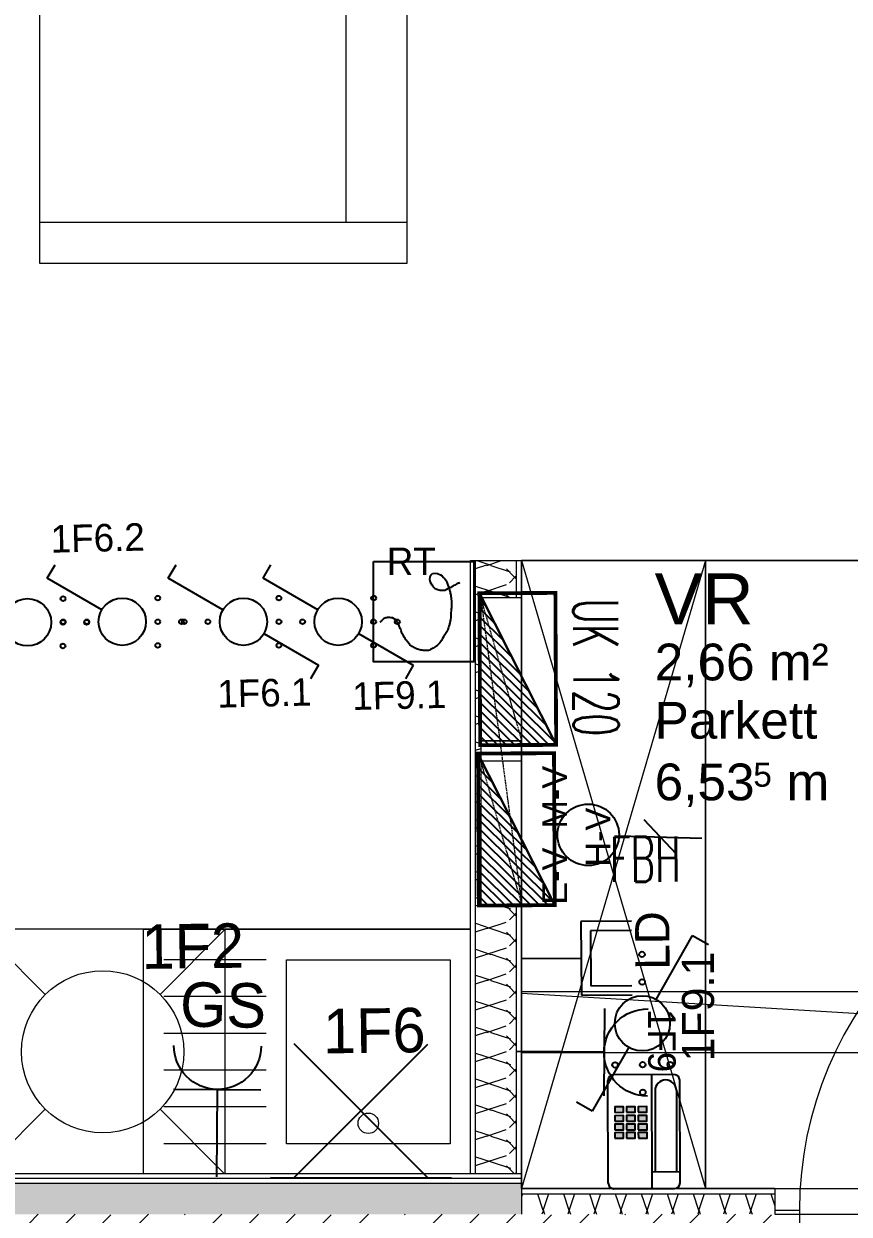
# Model space of a CAD drawing. Header units: metres. Extents: x -15638 to 29611, y -11908 to 29644.
# Drawn here: x 5871 to 7891, y 9588 to 12502 of the extents above; entities that cross this region are included whole.
import ezdxf
from ezdxf.enums import TextEntityAlignment as Align

# ---------------------------------------------------------------- set-up
doc = ezdxf.new("R2010")
doc.units = ezdxf.units.M
doc.linetypes.add('Verdeckt', pattern=[0.003, 0.002, -0.001])
for name, color, linetype, lineweight in [('A_2D', 7, 'Continuous', 13), ('A_Bodenschlitz', 7, 'Continuous', 5), ('A_Decken', 8, 'Continuous', 13), ('A_Durchbruch', 7, 'Verdeckt', 5), ('A_Moebel', 6, 'Continuous', 13), ('A_Raeume', 7, 'Continuous', 13), ('A_Raeume_', 7, 'Continuous', 5), ('A_Raeume_Beschriftung_', 7, 'Continuous', 9), ('A_Sanitaer', 3, 'Continuous', 13), ('A_Tueren', 31, 'Continuous', 13), ('A_Waende', 7, 'Continuous', 13), ('Text', 130, 'Continuous', 9)]:
    doc.layers.add(name, color=color, linetype=linetype, lineweight=lineweight)
for name, color, linetype, true_color in [('E_Muster', 18, 'Continuous', 0x080808), ('E_NACHRTECH', 3, 'Continuous', 0x00fa00), ('E_Steckdose+Schalter', 150, 'Continuous', 0x0b6cf4), ('ET_NACHRTECH', 92, 'Continuous', 0x00d100)]:
    doc.layers.add(name, color=color, linetype=linetype, true_color=true_color)
doc.layers.add('ET_LEGENDE - Wohnung$0$800_KO_HI____L', color=130, linetype='Continuous')
doc.styles.add('Arial_2', font='arial.ttf', dxfattribs={"height": 0.09})
doc.styles.add('Arial_3', font='arial.ttf', dxfattribs={"height": 0.125})
doc.styles.add('Arial_4', font='arial.ttf', dxfattribs={"height": 0.05849})
doc.styles.add('Arial_7', font='arial.ttf', dxfattribs={"height": 0.06})
doc.styles.add('ET_LEGENDE - Wohnung$0$ROMANS', font='romans.shx', dxfattribs={"width": 0.6})

# ---------------------------------------------------------------- blocks, each defined once
blk = doc.blocks.new('*U547')
for p, q in [((25, 43.3), (91.7, 158.8)), ((91.7, 158.8), (120.5, 142.1)), ((-25, -43.3), (-91.7, -158.8)), ((-91.7, -158.8), (-120.5, -142.1))]:
    blk.add_line(p, q)
blk.add_circle((0, 0), 50)
at = {"layer": 'ET_LEGENDE - Wohnung$0$800_KO_HI____L'}
for centre in [(0, 125), (0, 75), (-50, -75), (0, -75), (50, -75), (0, -125)]:
    blk.add_circle(centre, 5, dxfattribs=at)
at = {"style": 'ET_LEGENDE - Wohnung$0$ROMANS', "width": 0.6, "flags": 1}
for tag, p in [('RAUMBUCHNUMMER', (-0.2, -465.7)), ('ANLAGE', (-0.2, -615.7))]:
    blk.add_attdef(tag, text='', height=100, dxfattribs=at).set_placement(p, align=Align.MIDDLE)
for tag, p in [('TEILANLAGE_NR', (-0.2, -765.7)), ('KOMPONENTE', (-0.2, -915.7)), ('KOMPONENTE_NR', (-0.2, -1065.7)), ('BEZEICHNUNG', (-0.2, -1215.7)), ('TYP', (-0.2, -1365.7)), ('HERSTELLER', (-0.2, -1515.7)), ('MODEL', (-0.2, -1665.7)), ('LEISTUNG_MAX', (-0.2, -1815.7)), ('SPEZIFISCH_1', (-0.2, -1965.7)), ('SPEZIFISCH_2', (-0.2, -2115.7)), ('SPEZIFISCH_3', (-0.2, -2265.7)), ('SPEZIFISCH_4', (-0.2, -2415.7)), ('SPEZIFISCH_5', (-0.2, -2565.7)), ('GEWERKE_CODE', (-0.2, -2715.7)), ('LV_POS', (-0.2, -2865.7)), ('ZAEHLER', (-0.2, -3015.7)), ('PLATZHALTER_1', (-0.2, -3165.7)), ('PLATZHALTER_2', (-0.2, -3315.7)), ('PLATZHALTER_3', (-0.2, -3465.7)), ('JOBLISTE_VDMA', (-0.2, -3615.7)), ('ET_SPEZIFISCH_1', (-0.2, -3765.7)), ('ET_SPEZIFISCH_2', (-0.2, -3915.7)), ('ET_SPEZIFISCH_3', (-0.2, -4065.7)), ('ET_SPEZIFISCH_4', (-0.2, -4215.7)), ('ET_SPEZIFISCH_5', (-0.2, -4365.7)), ('ET_SPEZIFISCH_6', (-0.2, -4515.7)), ('ET_SPEZIFISCH_7', (-0.2, -4665.7))]:
    blk.add_attdef(tag, text='', height=100, dxfattribs=at).set_placement(p, align=Align.MIDDLE_CENTER)
blk = doc.blocks.new('*U554')
h = blk.add_hatch(color=256)
h.dxf.hatch_style = 1
h.paths.add_polyline_path([(76.7, -51.1), (53.8, -51.1), (53.8, -65.8), (76.7, -65.8)])
h.paths.add_polyline_path([(76.7, -27.6), (53.8, -27.6), (53.8, -42.3), (76.7, -42.3)])
h.paths.add_polyline_path([(76.7, -5.2), (53.8, -5.2), (53.8, -19.9), (76.7, -19.9)])
h.paths.add_polyline_path([(76.7, 17.1), (53.8, 17.1), (53.8, 2.4), (76.7, 2.4)])
h.paths.add_polyline_path([(46.1, 17.1), (23.2, 17.1), (23.2, 2.4), (46.1, 2.4)])
h.paths.add_polyline_path([(46.1, -5.2), (23.2, -5.2), (23.2, -19.9), (46.1, -19.9)])
h.paths.add_polyline_path([(46.1, -27.6), (23.2, -27.6), (23.2, -42.3), (46.1, -42.3)])
h.paths.add_polyline_path([(46.1, -51.1), (23.2, -51.1), (23.2, -65.8), (46.1, -65.8)])
h.paths.add_polyline_path([(14.9, -51.1), (-8, -51.1), (-8, -65.8), (14.9, -65.8)])
h.paths.add_polyline_path([(14.9, -27.6), (-8, -27.6), (-8, -42.3), (14.9, -42.3)])
h.paths.add_polyline_path([(14.9, -5.2), (-8, -5.2), (-8, -19.9), (14.9, -19.9)])
h.paths.add_polyline_path([(14.9, 17.1), (-8, 17.1), (-8, 2.4), (14.9, 2.4)])
at = {"linetype": 'Continuous'}
for p, q in [((-94.4, 135), (-94.4, -135)), ((79.4, 150), (-79.4, 150)), ((-20.7, 150), (-20.7, -150)), ((94.4, 135), (94.4, -135)), ((-20.7, 105.5), (-94.4, 105.5)), ((-85.6, -107.9), (-85.6, 105.5)), ((-29.5, -107.9), (-29.5, 105.5)), ((-79.4, -150), (79.4, -150))]:
    blk.add_line(p, q, dxfattribs=at)
for points in [[(14.9, 17.1), (-8, 17.1), (-8, 2.4), (14.9, 2.4)], [(46.1, 17.1), (23.2, 17.1), (23.2, 2.4), (46.1, 2.4)], [(76.7, 17.1), (53.8, 17.1), (53.8, 2.4), (76.7, 2.4)], [(14.9, -5.2), (-8, -5.2), (-8, -19.9), (14.9, -19.9)], [(14.9, -27.6), (-8, -27.6), (-8, -42.3), (14.9, -42.3)], [(46.1, -5.2), (23.2, -5.2), (23.2, -19.9), (46.1, -19.9)], [(46.1, -27.6), (23.2, -27.6), (23.2, -42.3), (46.1, -42.3)], [(76.7, -5.2), (53.8, -5.2), (53.8, -19.9), (76.7, -19.9)], [(76.7, -27.6), (53.8, -27.6), (53.8, -42.3), (76.7, -42.3)], [(14.9, -51.1), (-8, -51.1), (-8, -65.8), (14.9, -65.8)], [(46.1, -51.1), (23.2, -51.1), (23.2, -65.8), (46.1, -65.8)], [(76.7, -51.1), (53.8, -51.1), (53.8, -65.8), (76.7, -65.8)]]:
    blk.add_lwpolyline(points, close=True, dxfattribs=at)
for centre, radius, start, end in [((-79.4, 135), 15, 90, 180), ((79.4, 135), 15, 0, 90), ((-57.5, -107.9), 28, 180, 0), ((-79.4, -135), 15, 180, 270), ((79.4, -135), 15, 270, 0)]:
    blk.add_arc(centre, radius, start, end, dxfattribs=at)
at = {"style": 'ET_LEGENDE - Wohnung$0$ROMANS', "width": 0.6, "flags": 1}
for tag, p in [('RAUMBUCHNUMMER', (0, -450)), ('ANLAGE', (0, -600))]:
    blk.add_attdef(tag, text='', height=100, dxfattribs=at).set_placement(p, align=Align.MIDDLE)
for tag, p in [('TEILANLAGE_NR', (0, -750)), ('KOMPONENTE', (0, -900)), ('KOMPONENTE_NR', (0, -1050)), ('BEZEICHNUNG', (0, -1200)), ('TYP', (0, -1350)), ('HERSTELLER', (0, -1500)), ('MODEL', (0, -1650)), ('LEISTUNG_MAX', (0, -1800)), ('SPEZIFISCH_1', (0, -1950)), ('SPEZIFISCH_2', (0, -2100)), ('SPEZIFISCH_3', (0, -2250)), ('SPEZIFISCH_4', (0, -2400)), ('SPEZIFISCH_5', (0, -2550)), ('GEWERKE_CODE', (0, -2700)), ('LV_POS', (0, -2850)), ('ZAEHLER', (0, -3000)), ('PLATZHALTER_1', (0, -3150)), ('PLATZHALTER_2', (0, -3300)), ('PLATZHALTER_3', (0, -3450)), ('JOBLISTE_VDMA', (0, -3600)), ('ET_SPEZIFISCH_1', (0, -3750)), ('ET_SPEZIFISCH_2', (0, -3900)), ('ET_SPEZIFISCH_3', (0, -4050)), ('ET_SPEZIFISCH_4', (0, -4200)), ('ET_SPEZIFISCH_5', (0, -4350)), ('ET_SPEZIFISCH_6', (0, -4500)), ('ET_SPEZIFISCH_7', (0, -4650))]:
    blk.add_attdef(tag, text='', height=100, dxfattribs=at).set_placement(p, align=Align.MIDDLE_CENTER)
blk = doc.blocks.new('*U567')
for p, q in [((62.5, 0), (-62.5, 0)), ((0, 0), (0, -125))]:
    blk.add_line(p, q)
blk.add_arc((0, 62.5), 62.5, 180, 0)
at = {"style": 'ET_LEGENDE - Wohnung$0$ROMANS', "width": 0.8, "flags": 1}
for tag, p in [('RAUMBUCHNUMMER', (0, -425)), ('ANLAGE', (0, -595.4)), ('TEILANLAGE_NR', (0, -755.5)), ('KOMPONENTE', (0, -901.3)), ('KOMPONENTE_NR', (0, -1063.3)), ('BEZEICHNUNG', (0, -1205.6)), ('TYP', (0, -1346.7)), ('HERSTELLER', (0, -1514.1)), ('MODEL', (0, -1677.3)), ('LEISTUNG_MAX', (0, -1851.5)), ('SPEZIFISCH_1', (0, -2012.8)), ('SPEZIFISCH_2', (0, -2200)), ('SPEZIFISCH_3', (0, -2374.2)), ('SPEZIFISCH_4', (0, -2548.5)), ('SPEZIFISCH_5', (0, -2722.7)), ('GEWERKE_CODE', (0, -2897)), ('LV_POS', (0, -3071.2)), ('ZAEHLER', (0, -3245.5)), ('PLATZHALTER_1', (0, -3419.7)), ('PLATZHALTER_2', (0, -3594)), ('PLATZHALTER_3', (0, -3768.2)), ('JOBLISTE_VDMA', (0, -3942.5)), ('ET_SPEZIFISCH_1', (0, -4116.7)), ('ET_SPEZIFISCH_2', (0, -4291)), ('ET_SPEZIFISCH_3', (0, -4465.2)), ('ET_SPEZIFISCH_4', (0, -4639.5)), ('ET_SPEZIFISCH_5', (0, -4813.7)), ('ET_SPEZIFISCH_6', (0, -4988)), ('ET_SPEZIFISCH_7', (0, -5162.2))]:
    blk.add_attdef(tag, text='', height=100, dxfattribs=at).set_placement(p, align=Align.MIDDLE)
blk = doc.blocks.new('*U560')
for p, q in [((-70.7, -70.7), (70.7, 70.7)), ((70.7, -70.7), (-70.7, 70.7)), ((-95.7, -70.7), (95.7, -70.7))]:
    blk.add_line(p, q)
at = {"style": 'ET_LEGENDE - Wohnung$0$ROMANS', "width": 0.6, "flags": 1}
for tag, p in [('RAUMBUCHNUMMER', (0, -400)), ('ANLAGE', (0, -550))]:
    blk.add_attdef(tag, text='', height=100, dxfattribs=at).set_placement(p, align=Align.MIDDLE)
for tag, p in [('TEILANLAGE_NR', (0, -700)), ('KOMPONENTE', (0, -850)), ('KOMPONENTE_NR', (0, -1000)), ('BEZEICHNUNG', (0, -1150)), ('TYP', (0, -1300)), ('HERSTELLER', (0, -1450)), ('MODEL', (0, -1600)), ('LEISTUNG_MAX', (0, -1750)), ('SPEZIFISCH_1', (0, -1900)), ('SPEZIFISCH_2', (0, -2050)), ('SPEZIFISCH_3', (0, -2200)), ('SPEZIFISCH_4', (0, -2350)), ('SPEZIFISCH_5', (0, -2500)), ('GEWERKE_CODE', (0, -2650)), ('LV_POS', (0, -2800)), ('ZAEHLER', (0, -2950)), ('PLATZHALTER_1', (0, -3100)), ('PLATZHALTER_2', (0, -3250)), ('PLATZHALTER_3', (0, -3400)), ('JOBLISTE_VDMA', (0, -3550)), ('ET_SPEZIFISCH_1', (0, -3700)), ('ET_SPEZIFISCH_2', (0, -3850)), ('ET_SPEZIFISCH_3', (0, -4000)), ('ET_SPEZIFISCH_4', (0, -4150)), ('ET_SPEZIFISCH_5', (0, -4300)), ('ET_SPEZIFISCH_6', (0, -4450)), ('ET_SPEZIFISCH_7', (0, -4600))]:
    blk.add_attdef(tag, text='', height=100, dxfattribs=at).set_placement(p, align=Align.MIDDLE_CENTER)
blk = doc.blocks.new('*U569')
h = blk.add_hatch()
h.set_pattern_fill('ANSI31', color=256, scale=5, style=0)
h.set_pattern_definition([(45, (1095.665, 558.405), (-11.22532, 11.22532), [])])
h.paths.add_polyline_path([(0, 0), (0, 200), (400, 200)])
blk.add_line((0, 0), (400, 200))
at = {"const_width": 10}
blk.add_lwpolyline([(0, 200), (400, 200), (400, 0), (0, 0)], close=True, dxfattribs=at)
blk.add_lwpolyline([(0, 0), (0, 200), (400, 200), (0, 0)])
at = {"style": 'ET_LEGENDE - Wohnung$0$ROMANS', "width": 0.6, "flags": 1}
for tag, p in [('RAUMBUCHNUMMER', (500, -300)), ('ANLAGE', (500, -450))]:
    blk.add_attdef(tag, text='', height=100, dxfattribs=at).set_placement(p, align=Align.MIDDLE)
for tag, p in [('TEILANLAGE_NR', (500, -600)), ('KOMPONENTE', (500, -750)), ('KOMPONENTE_NR', (500, -900)), ('BEZEICHNUNG', (500, -1050)), ('TYP', (500, -1200)), ('HERSTELLER', (500, -1350)), ('MODEL', (500, -1500)), ('LEISTUNG_MAX', (500, -1650)), ('SPEZIFISCH_1', (500, -1800)), ('SPEZIFISCH_2', (500, -1950)), ('SPEZIFISCH_3', (500, -2100)), ('SPEZIFISCH_4', (500, -2250)), ('SPEZIFISCH_5', (500, -2400)), ('GEWERKE_CODE', (500, -2550)), ('LV_POS', (500, -2700)), ('ZAEHLER', (500, -2850)), ('PLATZHALTER_1', (500, -3000)), ('PLATZHALTER_2', (500, -3150)), ('PLATZHALTER_3', (500, -3300)), ('JOBLISTE_VDMA', (500, -3450)), ('ET_SPEZIFISCH_1', (500, -3600)), ('ET_SPEZIFISCH_2', (500, -3750)), ('ET_SPEZIFISCH_3', (500, -3900)), ('ET_SPEZIFISCH_4', (500, -4050)), ('ET_SPEZIFISCH_5', (500, -4200)), ('ET_SPEZIFISCH_6', (500, -4350)), ('ET_SPEZIFISCH_7', (500, -4500))]:
    blk.add_attdef(tag, text='', height=100, dxfattribs=at).set_placement(p, align=Align.MIDDLE_CENTER)
blk = doc.blocks.new('*U565')
for p, q in [((13, 69.3), (15, 73.7)), ((15, 73.7), (17.9, 76.4)), ((17.9, 76.4), (23.9, 77)), ((23.9, 77), (28, 76.4)), ((28, 76.4), (33.7, 73.7)), ((33.7, 73.7), (37.1, 71.5)), ((37.1, 71.5), (39.9, 68.3)), ((12.4, 64), (13, 69.3)), ((14, 57.9), (12.4, 64)), ((17.3, 52.9), (14, 57.9)), ((18.3, 51.1), (17.3, 52.9)), ((20.1, 48.6), (18.3, 51.1)), ((23.3, 45.8), (20.1, 48.6)), ((39.9, 68.3), (42.2, 65.4)), ((42.2, 65.4), (44.4, 62.6)), ((44.4, 62.6), (46.2, 59.1)), ((46.2, 59.1), (47.1, 57)), ((47.1, 57), (48.7, 52.9)), ((48.7, 52.9), (49.5, 50.8)), ((49.5, 50.8), (50.8, 46.7)), ((54.3, 48.4), (51.8, 47.2)), ((56.5, 49.5), (54.3, 48.4)), ((58.8, 50.6), (56.5, 49.5)), ((60.7, 51.9), (58.8, 50.6)), ((58.8, 50.6), (58.8, 50.6)), ((62.6, 53.1), (60.7, 51.9)), ((60.7, 51.9), (60.7, 51.9)), ((64.6, 54.2), (62.6, 53.1)), ((66.7, 55.3), (64.6, 54.2)), ((68.2, 56.1), (66.7, 55.3)), ((69.7, 56.9), (68.2, 56.1)), ((70.9, 57.1), (69.7, 56.9)), ((72.1, 57.3), (70.9, 57.1)), ((26.6, 44), (23.3, 45.8)), ((30.2, 43.1), (26.6, 44)), ((32.9, 42.5), (30.2, 43.1)), ((34.6, 42.1), (32.9, 42.5)), ((35.7, 42.1), (34.6, 42.1)), ((39.1, 42.1), (35.7, 42.1)), ((42.8, 42.5), (39.1, 42.1)), ((44.2, 43.2), (42.8, 42.5)), ((45.6, 44), (44.2, 43.2)), ((49.3, 46), (45.6, 44)), ((51.8, 47.2), (49.3, 46)), ((50.8, 46.7), (51.7, 43.9)), ((51.7, 43.9), (52.1, 42.5)), ((52.1, 42.5), (52.5, 40.8)), ((52.5, 40.8), (52.9, 39.1)), ((52.9, 39.1), (53.4, 37.1)), ((53.4, 37.1), (53.9, 35)), ((53.9, 35), (54.2, 32.8)), ((54.2, 32.8), (54.5, 30.6)), ((54.5, 30.6), (54.9, 27.9)), ((54.9, 27.9), (55.3, 25.1)), ((55.3, 25.1), (55.5, 22.3)), ((55.1, 1.4), (54.7, -2)), ((55.3, 5.9), (55.1, 1.4)), ((55.5, 7.9), (55.3, 5.9)), ((55.5, 22.3), (55.7, 19.5)), ((55.7, 9.9), (55.5, 7.9)), ((55.7, 19.5), (55.7, 17.2)), ((55.7, 17.2), (55.7, 15)), ((55.7, 15), (55.7, 12.5)), ((55.7, 12.5), (55.7, 9.9)), ((-86, -20.3), (-87.2, -21.6)), ((-84.8, -19), (-86, -20.3)), ((-83.4, -17.8), (-84.8, -19)), ((-82, -16.6), (-83.4, -17.8)), ((-80.8, -15.4), (-82, -16.6)), ((-79.8, -14.5), (-80.8, -15.4)), ((-78.3, -13.7), (-79.8, -14.5)), ((-76.8, -12.8), (-78.3, -13.7)), ((-75.1, -12.2), (-76.8, -12.8)), ((-73.4, -12), (-75.1, -12.2)), ((-71.8, -11.9), (-73.4, -12)), ((-69.9, -11.9), (-71.8, -11.9)), ((-67, -11.9), (-69.9, -11.9)), ((-64.3, -12.1), (-67, -11.9)), ((-61.8, -12.5), (-64.3, -12.1)), ((-58.5, -14.2), (-61.8, -12.5)), ((-55.2, -16.4), (-58.5, -14.2)), ((-53.8, -18.1), (-55.2, -16.4)), ((-52.4, -19.8), (-53.8, -18.1)), ((-51.4, -22.1), (-52.4, -19.8)), ((-50.4, -24.3), (-51.4, -22.1)), ((52.5, -22.5), (52.1, -24)), ((52.7, -21), (52.5, -22.5)), ((52.9, -19.6), (52.7, -21)), ((53.2, -18.1), (52.9, -19.6)), ((53.5, -16.6), (53.2, -18.1)), ((53.6, -15.3), (53.5, -16.6)), ((54.1, -11.9), (53.6, -15.3)), ((54.2, -9.5), (54.1, -11.9)), ((54.5, -6.5), (54.2, -9.5)), ((54.7, -2), (54.5, -4.2)), ((54.5, -4.2), (54.5, -6.5)), ((-49.5, -26.4), (-50.4, -24.3)), ((-48.5, -28.5), (-49.5, -26.4)), ((-46.3, -33.4), (-48.5, -28.5)), ((-45.4, -35.8), (-46.3, -33.4)), ((-44.5, -38.2), (-45.4, -35.8)), ((-43.7, -40.4), (-44.5, -38.2)), ((-42.9, -42.5), (-43.7, -40.4)), ((-41.9, -44.6), (-42.9, -42.5)), ((-40.8, -46.8), (-41.9, -44.6)), ((-38.2, -51.2), (-40.8, -46.8)), ((43.9, -44.4), (40.1, -50.4)), ((47.6, -38.5), (43.9, -44.4)), ((48.6, -35.4), (47.6, -38.5)), ((49.7, -31.8), (48.6, -35.4)), ((50.5, -28.7), (49.7, -31.8)), ((51.7, -25.5), (50.5, -28.7)), ((52.1, -24), (51.7, -25.5)), ((-36.5, -53.4), (-38.2, -51.2)), ((-35, -56.3), (-36.5, -53.4)), ((-30.9, -61.7), (-35, -56.3)), ((-27.1, -65.8), (-30.9, -61.7)), ((-22.6, -69.2), (-27.1, -65.8)), ((-18.2, -71.9), (-22.6, -69.2)), ((23.5, -70), (21.4, -71.4)), ((27.6, -67), (23.5, -70)), ((30, -64.5), (27.6, -67)), ((32.4, -61.9), (30, -64.5)), ((34.2, -59.6), (32.4, -61.9)), ((35.9, -57.3), (34.2, -59.6)), ((38, -53.8), (35.9, -57.3)), ((40.1, -50.4), (38, -53.8)), ((-16.4, -73), (-18.2, -71.9)), ((-13.9, -74.3), (-16.4, -73)), ((-11.9, -75), (-13.9, -74.3)), ((-9.9, -75.7), (-11.9, -75)), ((-7.5, -76.2), (-9.9, -75.7)), ((-5.2, -76.7), (-7.5, -76.2)), ((-2.9, -76.9), (-5.2, -76.7)), ((-0.6, -77.1), (-2.9, -76.9)), ((-0.6, -77.4), (-0.6, -77.1)), ((2.1, -77.4), (-0.6, -77.4)), ((4.7, -77.7), (2.1, -77.4)), ((7.3, -77.5), (4.7, -77.7)), ((10, -77.3), (7.3, -77.5)), ((12, -76.5), (10, -77.3)), ((14, -75.7), (12, -76.5)), ((16.7, -74.2), (14, -75.7)), ((19.3, -72.7), (16.7, -74.2)), ((21.4, -71.4), (19.3, -72.7))]:
    blk.add_line(p, q)
blk.add_lwpolyline([(-100, 100), (100, 100), (100, -100), (-100, -100)], close=True)
at = {"style": 'ET_LEGENDE - Wohnung$0$ROMANS', "width": 0.6, "flags": 1}
for tag, p in [('RAUMBUCHNUMMER', (-0.2, -465.7)), ('ANLAGE', (-0.2, -615.7))]:
    blk.add_attdef(tag, text='', height=100, dxfattribs=at).set_placement(p, align=Align.MIDDLE)
for tag, p in [('TEILANLAGE_NR', (-0.2, -765.7)), ('KOMPONENTE', (-0.2, -915.7)), ('KOMPONENTE_NR', (-0.2, -1065.7)), ('BEZEICHNUNG', (-0.2, -1215.7)), ('TYP', (-0.2, -1365.7)), ('HERSTELLER', (-0.2, -1515.7)), ('MODEL', (-0.2, -1665.7)), ('LEISTUNG_MAX', (-0.2, -1815.7)), ('SPEZIFISCH_1', (-0.2, -1965.7)), ('SPEZIFISCH_2', (-0.2, -2115.7)), ('SPEZIFISCH_3', (-0.2, -2265.7)), ('SPEZIFISCH_4', (-0.2, -2415.7)), ('SPEZIFISCH_5', (-0.2, -2565.7)), ('GEWERKE_CODE', (-0.2, -2715.7)), ('LV_POS', (-0.2, -2865.7)), ('ZAEHLER', (-0.2, -3015.7)), ('PLATZHALTER_1', (-0.2, -3165.7)), ('PLATZHALTER_2', (-0.2, -3315.7)), ('PLATZHALTER_3', (-0.2, -3465.7)), ('JOBLISTE_VDMA', (-0.2, -3615.7)), ('ET_SPEZIFISCH_1', (-0.2, -3765.7)), ('ET_SPEZIFISCH_2', (-0.2, -3915.7)), ('ET_SPEZIFISCH_3', (-0.2, -4065.7)), ('ET_SPEZIFISCH_4', (-0.2, -4215.7)), ('ET_SPEZIFISCH_5', (-0.2, -4365.7)), ('ET_SPEZIFISCH_6', (-0.2, -4515.7)), ('ET_SPEZIFISCH_7', (-0.2, -4665.7))]:
    blk.add_attdef(tag, text='', height=100, dxfattribs=at).set_placement(p, align=Align.MIDDLE_CENTER)
blk = doc.blocks.new('*U548')
for p, q in [((25, 43.3), (91.7, 158.8)), ((91.7, 158.8), (120.5, 142.1))]:
    blk.add_line(p, q)
blk.add_circle((0, 0), 50)
at = {"layer": 'ET_LEGENDE - Wohnung$0$800_KO_HI____L'}
for centre in [(0, 125), (0, 75), (-50, -75), (0, -75), (50, -75), (0, -125)]:
    blk.add_circle(centre, 5, dxfattribs=at)
at = {"style": 'ET_LEGENDE - Wohnung$0$ROMANS', "width": 0.6, "flags": 1}
for tag, p in [('RAUMBUCHNUMMER', (-0.2, -465.7)), ('ANLAGE', (-0.2, -615.7))]:
    blk.add_attdef(tag, text='', height=100, dxfattribs=at).set_placement(p, align=Align.MIDDLE)
for tag, p in [('TEILANLAGE_NR', (-0.2, -765.7)), ('KOMPONENTE', (-0.2, -915.7)), ('KOMPONENTE_NR', (-0.2, -1065.7)), ('BEZEICHNUNG', (-0.2, -1215.7)), ('TYP', (-0.2, -1365.7)), ('HERSTELLER', (-0.2, -1515.7)), ('MODEL', (-0.2, -1665.7)), ('LEISTUNG_MAX', (-0.2, -1815.7)), ('SPEZIFISCH_1', (-0.2, -1965.7)), ('SPEZIFISCH_2', (-0.2, -2115.7)), ('SPEZIFISCH_3', (-0.2, -2265.7)), ('SPEZIFISCH_4', (-0.2, -2415.7)), ('SPEZIFISCH_5', (-0.2, -2565.7)), ('GEWERKE_CODE', (-0.2, -2715.7)), ('LV_POS', (-0.2, -2865.7)), ('ZAEHLER', (-0.2, -3015.7)), ('PLATZHALTER_1', (-0.2, -3165.7)), ('PLATZHALTER_2', (-0.2, -3315.7)), ('PLATZHALTER_3', (-0.2, -3465.7)), ('JOBLISTE_VDMA', (-0.2, -3615.7)), ('ET_SPEZIFISCH_1', (-0.2, -3765.7)), ('ET_SPEZIFISCH_2', (-0.2, -3915.7)), ('ET_SPEZIFISCH_3', (-0.2, -4065.7)), ('ET_SPEZIFISCH_4', (-0.2, -4215.7)), ('ET_SPEZIFISCH_5', (-0.2, -4365.7)), ('ET_SPEZIFISCH_6', (-0.2, -4515.7)), ('ET_SPEZIFISCH_7', (-0.2, -4665.7))]:
    blk.add_attdef(tag, text='', height=100, dxfattribs=at).set_placement(p, align=Align.MIDDLE_CENTER)
blk = doc.blocks.new('*U555')
blk.add_line((0, 65), (0, 240))
at = {"linetype": 'Continuous', "ltscale": 0.125}
blk.add_line((35.4, 187.9), (-35.4, 117.1), dxfattribs=at)
blk.add_circle((0, 0), 65)
at = {"style": 'ET_LEGENDE - Wohnung$0$ROMANS', "width": 0.6, "flags": 1}
for tag, p in [('RAUMBUCHNUMMER', (0, -400)), ('ANLAGE', (0, -550))]:
    blk.add_attdef(tag, text='', height=100, dxfattribs=at).set_placement(p, align=Align.MIDDLE)
for tag, p in [('TEILANLAGE_NR', (0, -700)), ('KOMPONENTE', (0, -850)), ('KOMPONENTE_NR', (0, -1000)), ('BEZEICHNUNG', (0, -1150)), ('TYP', (0, -1300)), ('HERSTELLER', (0, -1450)), ('MODEL', (0, -1600)), ('LEISTUNG_MAX', (0, -1750)), ('SPEZIFISCH_1', (0, -1900)), ('SPEZIFISCH_2', (0, -2050)), ('SPEZIFISCH_3', (0, -2200)), ('SPEZIFISCH_4', (0, -2350)), ('SPEZIFISCH_5', (0, -2500)), ('GEWERKE_CODE', (0, -2650)), ('LV_POS', (0, -2800)), ('ZAEHLER', (0, -2950)), ('PLATZHALTER_1', (0, -3100)), ('PLATZHALTER_2', (0, -3250)), ('PLATZHALTER_3', (0, -3400)), ('JOBLISTE_VDMA', (0, -3550)), ('ET_SPEZIFISCH_1', (0, -3700)), ('ET_SPEZIFISCH_2', (0, -3850)), ('ET_SPEZIFISCH_3', (0, -4000)), ('ET_SPEZIFISCH_4', (0, -4150)), ('ET_SPEZIFISCH_5', (0, -4300)), ('ET_SPEZIFISCH_6', (0, -4450)), ('ET_SPEZIFISCH_7', (0, -4600))]:
    blk.add_attdef(tag, text='', height=100, dxfattribs=at).set_placement(p, align=Align.MIDDLE_CENTER)
blk = doc.blocks.new('UZ_D1 - SL_0900x2000_Wohnungstür-5426849-263_PP_03DG_BT1')
at = {"layer": 'A_Tueren', "lineweight": 5}
for p, q in [((0.45, 0.1), (0.45, 1)), ((-0.51, 0.1), (-0.45, 0.1)), ((-0.45, 0.1), (-0.45, -0.1)), ((0.45, 0.1), (0.45, -0.1)), ((0.51, 0.1), (0.45, 0.1)), ((-0.45, -0.1), (-0.51, -0.1)), ((0.45, -0.1), (0.51, -0.1))]:
    blk.add_line(p, q, dxfattribs=at)
blk.add_arc((0.45, 0.1), 0.9, 90, 180, dxfattribs=at)
blk = doc.blocks.new('Moeb_Sofa - Sofa 220x90-1541468-263_PP_03DG_BT1')
at = {"layer": 'A_Moebel', "color": 8}
for p, q in [((1.1, 0.45), (-1.1, 0.45)), ((-1.1, 0.45), (-1.1, -0.45)), ((-1, 0.45), (-1, -0.45)), ((1, 0.45), (1, -0.45)), ((1.1, -0.45), (1.1, 0.45)), ((-1, 0.3), (1, 0.3)), ((-0.3333, 0.3), (-0.3333, -0.45)), ((0.3333, 0.3), (0.3333, -0.45)), ((-1.1, -0.45), (1.1, -0.45))]:
    blk.add_line(p, q, dxfattribs=at)
blk = doc.blocks.new('Sani_Kueche_Zeile - Tiefe_600-7586011-263_PP_03DG_BT1')
at = {"layer": 'A_Sanitaer'}
for p, q in [((-1.2005, 0.0229), (-1.2005, -0.5746)), ((2.347, -0.5746), (2.347, -0.4554)), ((-1.2005, -0.5746), (-0.4005, -0.5746)), ((-0.4005, -0.5746), (0.547, -0.5746)), ((0.547, -0.5746), (1.147, -0.5746)), ((1.147, -0.5746), (1.747, -0.5746)), ((1.747, -0.5746), (2.347, -0.5746))]:
    blk.add_line(p, q, dxfattribs=at)
blk = doc.blocks.new('MSys_Kueche_Geschirrspueler - 600-V43-263_PP_03DG_BT1')
at = {"layer": 'A_Moebel'}
for p, q in [((-1.0409, -0.1342), (-1.2005, 0.0254)), ((-0.6005, 0.0254), (-1.2005, 0.0254)), ((-1.2005, 0.0254), (-1.2005, -0.5721)), ((-0.6005, 0.0254), (-0.7601, -0.1342)), ((-0.6005, -0.5721), (-0.6005, 0.0254)), ((-1.0409, -0.415), (-1.198, -0.5721)), ((-0.603, -0.5721), (-0.7601, -0.415))]:
    blk.add_line(p, q, dxfattribs=at)
blk.add_circle((-0.9005, -0.2746), 0.1985, dxfattribs=at)
blk = doc.blocks.new('MSys_Kueche_Spuele - 80cm-V44-263_PP_03DG_BT1')
at = {"layer": 'A_Moebel'}
for p, q in [((-1.2005, 0.5746), (-0.4005, 0.5746)), ((-1.2005, -0.0229), (-1.2005, 0.5746)), ((-1.2005, -0.0229), (-1.2005, 0.5746)), ((-0.9005, 0.4996), (-1.1505, 0.4996)), ((-0.8505, 0.4996), (-0.4505, 0.4996)), ((-0.8505, 0.0496), (-0.8505, 0.4996)), ((-0.4505, 0.4996), (-0.4505, 0.0496)), ((-0.9005, 0.4096), (-1.1505, 0.4096)), ((-0.9005, 0.3196), (-1.1505, 0.3196)), ((-0.9005, 0.2296), (-1.1505, 0.2296)), ((-0.9005, 0.1396), (-1.1505, 0.1396)), ((-0.9005, 0.0496), (-1.1505, 0.0496)), ((-0.4505, 0.0496), (-0.8505, 0.0496))]:
    blk.add_line(p, q, dxfattribs=at)
blk.add_circle((-0.6505, 0.0996), 0.025, dxfattribs=at)
blk = doc.blocks.new('Allg_Verteiler_Wand - H-V-11052838-263_PP_03DG_BT1')
at = {"layer": 'A_2D', "lineweight": 5}
for p, q in [((0.475, 0.0625), (0.125, 0.0625)), ((0.125, 0.0625), (0.125, -0.0375)), ((0.525, 0.0625), (0.475, 0.0625)), ((0.875, 0.0625), (0.525, 0.0625)), ((0.875, -0.0375), (0.875, 0.0625)), ((0.875, 0.0625), (0.875, -0.0375)), ((0.125, -0.0375), (0.475, -0.0375)), ((0.125, -0.0375), (0.475, -0.0375)), ((0.475, -0.0375), (0.525, -0.0375)), ((0.475, -0.0375), (0.525, -0.0375)), ((0.525, -0.0375), (0.875, -0.0375)), ((0.525, -0.0375), (0.875, -0.0375))]:
    blk.add_line(p, q, dxfattribs=at)
at = {"layer": 'A_Durchbruch'}
for p, q in [((0.125, 0.0625), (0.125, -0.0375)), ((0.125, 0.0625), (0.125, -0.0375)), ((0.525, 0.0158), (0.875, 0.0625)), ((0.525, 0.0158), (0.875, 0.0625)), ((0.875, 0.0625), (0.875, -0.0375)), ((0.125, -0.0375), (0.475, 0.0092)), ((0.125, -0.0375), (0.475, 0.0092)), ((0.475, 0.0092), (0.525, 0.0158)), ((0.475, 0.0092), (0.525, 0.0158))]:
    blk.add_line(p, q, dxfattribs=at)
blk = doc.blocks.new('Allg_Verteiler_Wand - E-V-11052837-263_PP_03DG_BT1')
at = {"layer": 'A_2D', "lineweight": 5}
for p, q in [((0.475, 0.0625), (0.125, 0.0625)), ((0.125, 0.0625), (0.125, -0.0375)), ((0.475, -0.0375), (0.475, 0.0625)), ((0.475, 0.0625), (0.475, -0.0375)), ((0.125, -0.0375), (0.475, -0.0375)), ((0.125, -0.0375), (0.475, -0.0375))]:
    blk.add_line(p, q, dxfattribs=at)
at = {"layer": 'A_Durchbruch'}
for p, q in [((0.125, -0.0375), (0.475, 0.0625)), ((0.125, 0.0625), (0.125, -0.0375)), ((0.125, -0.0375), (0.475, 0.0625)), ((0.125, 0.0625), (0.125, -0.0375)), ((0.475, 0.0625), (0.475, -0.0375))]:
    blk.add_line(p, q, dxfattribs=at)
blk = doc.blocks.new('Allg_Verteiler_Wand - M-V-11052836-263_PP_03DG_BT1')
at = {"layer": 'A_2D', "lineweight": 5}
for p, q in [((0.475, 0.0625), (0.125, 0.0625)), ((0.125, 0.0625), (0.125, -0.0375)), ((0.475, -0.0375), (0.475, 0.0625)), ((0.475, 0.0625), (0.475, -0.0375)), ((0.125, -0.0375), (0.475, -0.0375)), ((0.125, -0.0375), (0.475, -0.0375))]:
    blk.add_line(p, q, dxfattribs=at)
at = {"layer": 'A_Durchbruch'}
for p, q in [((0.125, -0.0375), (0.475, 0.0625)), ((0.125, 0.0625), (0.125, -0.0375)), ((0.125, -0.0375), (0.475, 0.0625)), ((0.125, 0.0625), (0.125, -0.0375)), ((0.475, 0.0625), (0.475, -0.0375))]:
    blk.add_line(p, q, dxfattribs=at)
blk = doc.blocks.new('Moeb_Schrank - Schrank_2m-10185219-263_PP_03DG_BT1')
at = {"layer": 'A_Moebel', "color": 8}
for p, q in [((0, 0), (1.5375, 0.45)), ((0, 0.45), (1.5375, 0)), ((1.5375, 0.45), (0, 0.45)), ((0, 0.45), (0, 0)), ((0, 0), (0, 0.45)), ((0, 0.45), (1.5375, 0.45)), ((1.5375, 0), (1.5375, 0.45)), ((1.5375, 0.45), (1.5375, 0)), ((0, 0), (0.0916, 0)), ((0.0916, 0), (0, 0)), ((0.0916, 0), (0.4416, 0)), ((0.4416, 0), (0.0916, 0)), ((0.4416, 0), (0.4916, 0)), ((0.4916, 0), (0.4416, 0)), ((0.4916, 0), (0.8416, 0)), ((0.8416, 0), (0.4916, 0)), ((0.8416, 0), (1.5375, 0)), ((1.5375, 0), (0.8416, 0))]:
    blk.add_line(p, q, dxfattribs=at)
blk = doc.blocks.new('Allg_BS - HKLS-10240269-263_PP_03DG_BT1')
at = {"layer": 'A_Bodenschlitz'}
for p, q in [((-0.0744, 0.6464), (-0.0744, 1.0964)), ((0.0435, 0.6464), (0.0705, 1.0964)), ((0.0756, 1.0964), (0.0756, 0.6464)), ((-0.0744, -0.6336), (-0.0744, 0.6464)), ((-0.0333, -0.6336), (0.0435, 0.6464)), ((0.0756, 0.6464), (0.0756, -0.6336))]:
    blk.add_line(p, q, dxfattribs=at)
blk = doc.blocks.new('354354')
at = {"layer": 'A_Waende', "lineweight": 5}
h = blk.add_hatch(dxfattribs=at)
h.set_pattern_fill('FP_51', color=250, angle=-135, style=0, pattern_type=2)
h.set_pattern_definition([(315, (25.86738, 81.18576), (0.254, -0.127003), [0.02245, -0.15715]), (315, (25.9791, 81.137675), (0.254, -0.127003), [0.02245, -0.15715]), (315, (25.86738, 81.12212), (0.254, -0.127003), [0.02245, -0.15715]), (315, (25.9791, 81.074035), (0.254, -0.127003), [0.02245, -0.15715]), (341.565, (25.883644, 81.169495), (0.5079977, -0.1270007), [0.0502, -0.35141]), (341.565, (25.93102, 81.15323), (0.5079977, -0.1270007), [0.0502, -0.35141]), (341.565, (25.883644, 81.105855), (0.5079977, -0.1270007), [0.0502, -0.35141]), (341.565, (25.931727, 81.0903), (0.5079977, -0.1270007), [0.0502, -0.35141]), (45, (25.9784, 81.169495), (-0.254, -0.127003), [0.02245, -0.15715]), (45, (25.86738, 81.12212), (-0.254, -0.127003), [0.02245, -0.15715]), (45, (25.9784, 81.105855), (-0.254, -0.127003), [0.02245, -0.15715]), (45, (25.86738, 81.05848), (-0.254, -0.127003), [0.02245, -0.15715]), (18.435, (25.93102, 81.15323), (-0.5079977, -0.1270007), [0.0502, -0.35141]), (18.435, (25.883644, 81.13838), (-0.5079977, -0.1270007), [0.0502, -0.35141]), (18.435, (25.931727, 81.0903), (-0.5079977, -0.1270007), [0.0502, -0.35141]), (18.435, (25.883644, 81.074742), (-0.5079977, -0.1270007), [0.0502, -0.35141])])
h.paths.add_polyline_path([(25.9802, 80.4355), (25.9802, 81.0939), (25.8927, 81.0939), (25.8927, 81.8439), (25.9802, 81.8439), (25.9802, 81.9355), (25.8802, 81.9355), (25.8802, 80.4355), (25.9071, 80.4355)])
h = blk.add_hatch(dxfattribs=at)
h.set_pattern_fill('FP_33', color=250, angle=45, style=0, pattern_type=2)
h.set_pattern_definition([(225, (24.15689, 80.43552), (-0.1270034, -0.254), [0.02245, -0.15715]), (225, (24.10881, 80.323795), (-0.1270034, -0.254), [0.02245, -0.15715]), (225, (24.09325, 80.43552), (-0.1270034, -0.254), [0.02245, -0.15715]), (225, (24.04517, 80.323795), (-0.1270034, -0.254), [0.02245, -0.15715]), (251.565, (24.140626, 80.419254), (-0.1270007, -0.5079977), [0.0502, -0.35141]), (251.565, (24.124362, 80.37188), (-0.1270007, -0.50799766), [0.0502, -0.35141]), (251.565, (24.076986, 80.419254), (-0.1270007, -0.50799766), [0.0502, -0.35141]), (251.565, (24.060722, 80.37188), (-0.1270007, -0.50799766), [0.0502, -0.35141]), (315, (24.140626, 80.3245), (-0.1270034, 0.254), [0.02245, -0.15715]), (315, (24.09325, 80.43552), (-0.1270034, 0.254), [0.02245, -0.15715]), (315, (24.07699, 80.3245), (-0.1270034, 0.254), [0.02245, -0.15715]), (315, (24.02961, 80.43552), (-0.1270034, 0.254), [0.02245, -0.15715]), (288.435, (24.124362, 80.37188), (-0.1270007, 0.50799766), [0.0502, -0.35141]), (288.435, (24.108806, 80.41996), (-0.1270007, 0.50799766), [0.0502, -0.35141]), (288.435, (24.060722, 80.37188), (-0.1270007, 0.50799766), [0.0502, -0.35141]), (288.435, (24.045166, 80.41996), (-0.1270007, 0.50799766), [0.0502, -0.35141])])
h.paths.add_polyline_path([(25.9071, 80.3355), (25.9927, 80.3355), (25.9927, 80.4105), (22.3202, 80.4105), (22.3202, 80.3355), (25.8902, 80.3355)])
h = blk.add_hatch(dxfattribs=at)
h.set_pattern_fill('FP_91', color=250, angle=-315, style=0, pattern_type=2)
h.set_pattern_definition([(225, (26.85733, 80.39804), (-0.127003, -0.254), [0.02245, -0.15715]), (225, (26.80995, 80.287025), (-0.1270034, -0.254), [0.02245, -0.15715]), (225, (26.79369, 80.39804), (-0.1270034, -0.254), [0.02245, -0.15715]), (225, (26.74631, 80.287025), (-0.1270034, -0.254), [0.02245, -0.15715]), (251.565, (26.841773, 80.382485), (-0.1270007, -0.5079977), [0.0502, -0.35141]), (251.565, (26.826217, 80.3344), (-0.1270007, -0.5079977), [0.0502, -0.35141]), (251.565, (26.778134, 80.382485), (-0.1270007, -0.5079977), [0.0502, -0.35141]), (251.565, (26.762577, 80.3344), (-0.1270007, -0.5079977), [0.0502, -0.35141]), (315, (26.84177, 80.28632), (-0.127003, 0.254), [0.02245, -0.15715]), (315, (26.79369, 80.39804), (-0.1270034, 0.254), [0.02245, -0.15715]), (315, (26.77884, 80.287025), (-0.1270034, 0.254), [0.02245, -0.15715]), (315, (26.73005, 80.39804), (-0.1270034, 0.254), [0.02245, -0.15715]), (288.435, (26.826217, 80.3344), (-0.1270007, 0.5079977), [0.0502, -0.35141]), (288.435, (26.809954, 80.381778), (-0.1270007, 0.5079977), [0.0502, -0.35141]), (288.435, (26.762577, 80.3344), (-0.1270007, 0.5079977), [0.0502, -0.35141]), (288.435, (26.746314, 80.381778), (-0.1270007, 0.5079977), [0.0502, -0.35141])])
h.paths.add_polyline_path([(27.7227, 80.3355), (27.7227, 80.3855), (27.6327, 80.3855), (27.6327, 80.3355), (27.6844, 80.3355)])
h.paths.add_polyline_path([(26.6127, 80.3355), (26.6127, 80.3855), (25.9927, 80.3855), (25.9927, 80.3355), (26.5927, 80.3355)])
h = blk.add_hatch(dxfattribs=at)
h.set_pattern_fill('FP_4', color=250, style=0, pattern_type=2)
h.set_pattern_definition([(45, (0, 0), (-0.08980256, 0.08980256), []), (45, (0.0898, 0), (-0.08980256, 0.08980256), [0.0635, -0.03175])])
h.paths.add_polyline_path([(27.6527, 80.1555), (31.9463, 80.1555), (31.9463, 80.3355), (27.6327, 80.3355), (27.6327, 80.1555)])
h.paths.add_polyline_path([(25.9071, 80.1555), (26.6127, 80.1555), (26.6127, 80.3355), (22.0777, 80.3355), (22.0777, 80.1555), (25.8902, 80.1555)])
at = {"layer": 'A_Decken'}
for p, q in [((25.8677, 80.4355), (25.8677, 81.9355)), ((25.9927, 80.4105), (25.9927, 80.398)), ((26.6127, 80.3355), (27.6327, 80.3355))]:
    blk.add_line(p, q, dxfattribs=at)
at = {"layer": 'A_Raeume', "color": 8, "linetype": 'Verdeckt'}
for p, q in [((25.9927, 81.9355), (26.4427, 81.9355)), ((26.4427, 81.9355), (27.7227, 81.9355))]:
    blk.add_line(p, q, dxfattribs=at)
at = {"layer": 'A_Raeume_', "flags": 128}
for points in [[(28.1677, 85.058), (22.3202, 85.058), (22.3202, 82.6355), (22.3202, 80.4355), (25.8677, 80.4355), (25.8677, 81.9355), (27.7227, 81.9355), (27.7227, 82.5555), (28.1677, 82.5555)], [(27.7227, 80.398), (27.7227, 80.683), (27.7227, 80.7305), (27.7227, 80.843), (27.7227, 81.9355), (25.9927, 81.9355), (25.9927, 80.398)]]:
    blk.add_lwpolyline(points, close=True, dxfattribs=at)
at = {"layer": 'A_Waende'}
for p, q in [((25.8677, 81.9355), (25.8802, 81.9355)), ((25.8802, 80.4355), (25.8802, 81.9355)), ((25.9802, 81.9355), (25.9927, 81.9355)), ((25.9802, 81.8439), (25.9802, 81.9355)), ((25.9927, 81.9355), (25.9927, 80.4105)), ((25.9802, 80.4355), (25.9802, 81.0939)), ((22.3202, 80.4355), (25.9927, 80.4355)), ((25.9927, 80.4105), (22.3202, 80.4105)), ((26.6127, 80.398), (25.9927, 80.398)), ((25.9927, 80.398), (25.9927, 80.3855)), ((25.9927, 80.3855), (26.6127, 80.3855)), ((26.6127, 80.398), (26.6127, 80.3855))]:
    blk.add_line(p, q, dxfattribs=at)
at = {"layer": 'A_Waende', "color": 250, "lineweight": 5}
for p, q in [((25.8802, 81.9355), (25.9802, 81.9355)), ((25.9927, 80.3855), (25.9927, 80.3355)), ((26.6127, 80.3855), (26.6127, 80.3355))]:
    blk.add_line(p, q, dxfattribs=at)
at = {"layer": 'A_Waende', "lineweight": 18}
blk.add_line((25.9927, 80.423), (22.3202, 80.423), dxfattribs=at)
at = {"layer": 'A_2D'}
for name, p, rotation in [('Allg_Verteiler_Wand - H-V-11052838-263_PP_03DG_BT1', (25.9302, 81.9689), 269.9999999999993), ('Allg_Verteiler_Wand - M-V-11052836-263_PP_03DG_BT1', (25.9302, 81.9689), 269.9999999999993), ('Allg_Verteiler_Wand - E-V-11052837-263_PP_03DG_BT1', (25.9302, 81.5689), 269.9999999999993), ('Allg_BS - HKLS-10240269-263_PP_03DG_BT1', (27.089, 80.8049), 89.99999999999991)]:
    blk.add_blockref(name, p, dxfattribs=dict(at, rotation=rotation))
at = {"layer": 'A_Moebel', "color": 8}
for name, p, rotation in [('Moeb_Sofa - Sofa 220x90-1541468-263_PP_03DG_BT1', (25.2627, 83.763), 269.9999999999989), ('Moeb_Schrank - Schrank_2m-10185219-263_PP_03DG_BT1', (25.9927, 81.9355), 269.9999999999993)]:
    blk.add_blockref(name, p, dxfattribs=dict(at, rotation=rotation))
at = {"layer": 'A_Moebel'}
for name, p in [('MSys_Kueche_Geschirrspueler - 600-V43-263_PP_03DG_BT1', (25.8681, 81.0076)), ('MSys_Kueche_Spuele - 80cm-V44-263_PP_03DG_BT1', (26.2681, 80.4584))]:
    blk.add_blockref(name, p, dxfattribs=at)
at = {"layer": 'A_Sanitaer', "rotation": 180}
blk.add_blockref('Sani_Kueche_Zeile - Tiefe_600-7586011-263_PP_03DG_BT1', (24.6672, 80.4584), dxfattribs=at)
at = {"layer": 'A_Tueren'}
blk.add_blockref('UZ_D1 - SL_0900x2000_Wohnungstür-5426849-263_PP_03DG_BT1', (27.1227, 80.2455), dxfattribs=at)
at = {"layer": 'A_Raeume_Beschriftung_', "attachment_point": 1}
for s, insert, char_height, width, style in [('VR', (26.3182, 81.9039), 0.125, 0.292616, 'Arial_3'), ('2,66 m²', (26.3182, 81.732), 0.09, 0.505063, 'Arial_2'), ('Parkett', (26.3182, 81.5894), 0.09, 0.464979, 'Arial_2'), ('6,53', (26.3182, 81.4385), 0.09, 0.292616, 'Arial_2'), ('5', (26.5596, 81.4403), 0.0585, 0.056118, 'Arial_4'), (' m', (26.6059, 81.4385), 0.09, 0.164346, 'Arial_2')]:
    blk.add_mtext(s, dxfattribs=dict(at, insert=insert, char_height=char_height, width=width, style=style))
at = {"layer": 'Text', "color": 7, "char_height": 0.06, "attachment_point": 1, "rotation": 90, "style": 'Arial_7'}
for s, insert, width in [('E-V  M-V', (26.0437, 81.093), 0.43692), ('    H-V', (26.1496, 81.093), 0.30865)]:
    blk.add_mtext(s, dxfattribs=dict(at, insert=insert, width=width))
blk = doc.blocks.new('*U558')
for p, q in [((-62.5, 85.9), (-62.5, 0)), ((-46.5, 85.9), (-46.5, 16)), ((46.5, 16), (46.5, 85.9)), ((62.5, 0), (62.5, 85.9)), ((-62.5, 0), (62.5, 0)), ((-46.5, 16), (46.5, 16)), ((0, 0), (0, -101.6))]:
    blk.add_line(p, q)
at = {"style": 'ET_LEGENDE - Wohnung$0$ROMANS', "width": 0.8, "flags": 1}
for tag, p in [('RAUMBUCHNUMMER', (0, -334.5)), ('ANLAGE', (0, -505)), ('TEILANLAGE_NR', (0, -665)), ('KOMPONENTE', (0, -810.9)), ('KOMPONENTE_NR', (0, -972.8)), ('BEZEICHNUNG', (0, -1115.1)), ('TYP', (0.8, -1261.8)), ('HERSTELLER', (0, -1423.6)), ('MODEL', (0, -1586.8)), ('LEISTUNG_MAX', (0, -1761)), ('SPEZIFISCH_1', (0, -1935.3)), ('SPEZIFISCH_2', (0, -2109.5)), ('SPEZIFISCH_3', (0, -2283.8)), ('SPEZIFISCH_4', (0, -2458)), ('SPEZIFISCH_5', (0, -2632.3)), ('GEWERKE_CODE', (0, -2806.5)), ('LV_POS', (0, -2980.8)), ('ZAEHLER', (0, -3155)), ('PLATZHALTER_1', (0, -3329.3)), ('PLATZHALTER_2', (0, -3503.5)), ('PLATZHALTER_3', (0, -3677.8)), ('JOBLISTE_VDMA', (0, -3852)), ('ET_SPEZIFISCH_1', (0, -4026.3)), ('ET_SPEZIFISCH_2', (0, -4200.5)), ('ET_SPEZIFISCH_3', (0, -4374.8)), ('ET_SPEZIFISCH_4', (0, -4549)), ('ET_SPEZIFISCH_5', (0, -4723.3)), ('ET_SPEZIFISCH_6', (0, -4897.5)), ('ET_SPEZIFISCH_7', (0, -5071.8))]:
    blk.add_attdef(tag, text='', height=100, dxfattribs=at).set_placement(p, align=Align.TOP_CENTER)

msp = doc.modelspace()

# ---------------------------------------------------------------- block references
at = {"xscale": 1000, "yscale": 1000, "zscale": 1000}
msp.add_blockref('354354', (-18903.7, -70747.2), dxfattribs=at)
at = {"layer": 'E_NACHRTECH', "xscale": 0.9299153030073936, "yscale": 0.9299153030073936, "zscale": 0.9299153030073936, "rotation": 90.2960976245974}
msp.add_blockref('*U569', (7170.2, 10344.7), dxfattribs=at)
at = {"layer": 'E_Steckdose+Schalter'}
for name, p, xscale, yscale, zscale, rotation in [('*U548', (5879.9, 11037), 1.158225034426244, 1.158225034426244, 1.158225034426244, 89.94681472024025), ('*U548', (6111.8, 11038.3), 1.158225034426244, 1.158225034426244, 1.158225034426244, 89.94681472024025), ('*U547', (6408.3, 11038.3), 1.158225034426243, 1.158225034426243, 1.158225034426243, 89.94681472024025), ('*U547', (6640.1, 11038.3), 1.158225034426243, 1.158225034426243, 1.158225034426243, 89.94681472024025), ('*U569', (7173.6, 10737), 0.9299153030073936, 0.9299153030073936, 0.9299153030073936, 90.29609762459746), ('*U555', (7252.1, 10516.8), 1.15822503442624, 1.15822503442624, 1.15822503442624, 268.264908857684), ('*U547', (7384.6, 10055.4), 1.350631848881128, 1.350631848881128, 1.350631848881128, 0.358294675273016), ('*U567', (7290.8, 9984.8), -1.70941151161168, 1.709411511611679, 1.70941151161168, 269.5670765846539), ('*U567', (6344.2, 9893.8), -1.709411511611679, 1.709411511611679, 1.70941151161168, 359.5670765846539), ('*U560', (6696, 9841.4), 2.314256675086783, 2.314256675086783, 2.314256675086783, 359.8961921666945)]:
    msp.add_blockref(name, p, dxfattribs=dict(at, xscale=xscale, yscale=yscale, zscale=zscale, rotation=rotation))
at = {"layer": 'E_Steckdose+Schalter', "xscale": 1.227819918495399, "yscale": 1.227819918495399, "zscale": 1.227819918495399}
msp.add_blockref('*U565', (6849, 11063), dxfattribs=at)
at = {"layer": 'ET_NACHRTECH', "xscale": 1.440799109933637, "yscale": 1.440799109933637, "zscale": 1.440799109933637, "rotation": 270.4472172207241}
msp.add_blockref('*U558', (7234.8, 10214.3), dxfattribs=at)
at = {"layer": 'ET_NACHRTECH', "color": 102, "true_color": 0x21de37, "xscale": 0.9299153030073942, "yscale": 0.9299153030073942, "zscale": 0.9299153030073942, "rotation": 180.1777258479531}
msp.add_blockref('*U554', (7388.5, 9790.3), dxfattribs=at)

# ---------------------------------------------------------------- texts
at = {"color": 212}
for s, height, rotation, p in [('1F6.2', 67.36, 1.3229, (5937.3, 11207.3)), ('1F6.1', 67.36, 1.3229, (6345.1, 10828)), ('1F9.1', 67.36, 1.3229, (6675.3, 10822.3)), ('LD', 83.8, 90.4472, (7451.3, 10186.8)), ('1F2', 108.9, 0.6968, (6159.5, 10188.6)), ('1F9.1', 78.55, 90.1777, (7560.4, 9962.3)), ('1F6', 108.9, 0.6968, (6603.7, 9981.8)), ('1F9', 67.36, 270.1759, (7398.4, 10090.8))]:
    msp.add_text(s, height=height, rotation=rotation, dxfattribs=at).set_placement(p)
msp.add_text('RT', height=67.36, dxfattribs=at).set_placement((6759, 11152.5))
at = {"color": 30, "true_color": 0xf26722}
msp.add_text('GS', height=108.9, rotation=359.1044, dxfattribs=at).set_placement((6252.6, 10047.6))
at = {"layer": 'E_Muster', "color": 6, "style": 'ET_LEGENDE - Wohnung$0$ROMANS', "width": 0.6}
for s, rotation, p in [('UK 120', 270.2961, (7269.8, 11095.4)), ('FBH', 0.2961, (7304.9, 10456.7))]:
    msp.add_text(s, height=110.32, rotation=rotation, dxfattribs=at).set_placement(p, align=Align.MIDDLE_LEFT)

doc.saveas('drawing.dxf')
